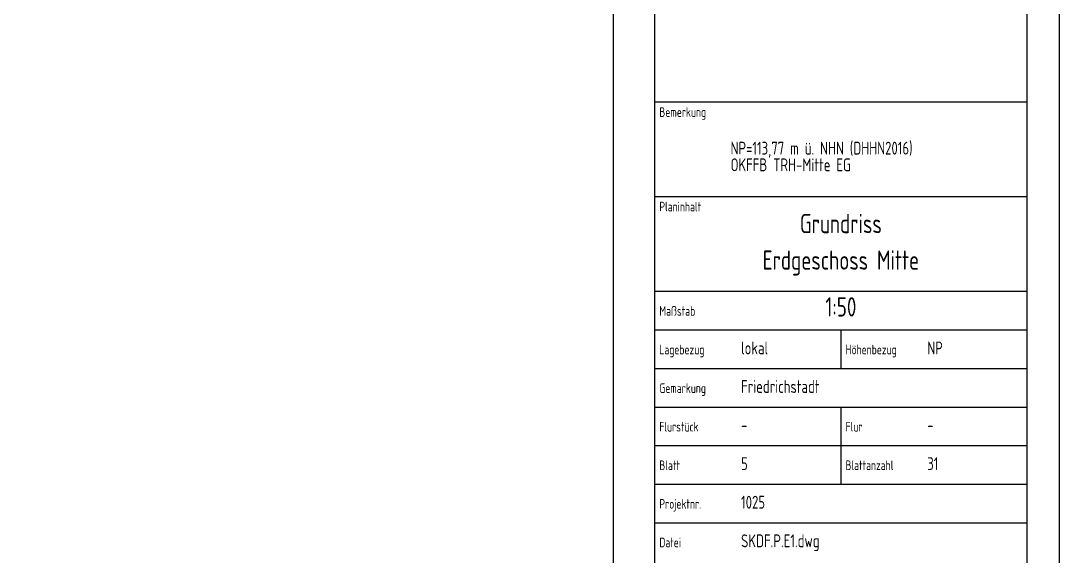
# Model space of a CAD drawing. Header units: centimetres. Extents: x -147 to 196535, y -264 to 83836.
# Drawn here: x 180390 to 196535, y 8109 to 16437 of the extents above; entities that cross this region are included whole.
import ezdxf
from ezdxf.enums import TextEntityAlignment as Align

# ---------------------------------------------------------------- set-up
doc = ezdxf.new("R2010")
doc.units = ezdxf.units.CM
doc.header["$LTSCALE"] = 20
doc.layers.add('VBW.LAYOUT', color=3, linetype='Continuous')
doc.styles.add('VBWText', font='isocp.shx', dxfattribs={"width": 0.8})

msp = doc.modelspace()

# ---------------------------------------------------------------- linework, layer by layer
at = {"layer": 'Defpoints', "color": 10, "linetype": 'Continuous'}
msp.add_lwpolyline([(3926.2, 1612.9), (189606, 1612.9), (189606, 82504.8), (3926.2, 82504.8)], close=True, dxfattribs=at)
at = {"layer": 'VBW.LAYOUT', "color": 4}
msp.add_line((196535.4, 83835.9), (196535.4, -264.1), dxfattribs=at)
at = {"layer": 'VBW.LAYOUT'}
msp.add_line((196035.4, 235.9), (196035.4, 83335.9), dxfattribs=at)
at = {"layer": 'VBW.LAYOUT', "color": 3}
for p, q in [((190245.3, 235.9), (190245.3, 29454.6)), ((196035.4, 15170.7), (190245.3, 15170.7)), ((196035.4, 13700.1), (190245.3, 13700.1)), ((190245.3, 12229.4), (196035.4, 12229.4)), ((190245.3, 11629.4), (196035.4, 11629.4)), ((193140.3, 11629.4), (193140.3, 11029.4)), ((190245.3, 11029.4), (196035.4, 11029.4)), ((190245.3, 10429.4), (196035.4, 10429.4)), ((193140.3, 10429.4), (193140.3, 9229.4)), ((190245.3, 9829.4), (196035.4, 9829.4)), ((190245.3, 9229.4), (196035.4, 9229.4)), ((190245.3, 8629.4), (196035.4, 8629.4))]:
    msp.add_line(p, q, dxfattribs=at)

# ---------------------------------------------------------------- texts
at = {"layer": 'VBW.LAYOUT', "color": 4, "style": 'VBWText', "width": 0.8}
for s, p in [('Bemerkung', (190318.3, 14941.7)), ('Planinhalt', (190318.3, 13471)), ('Maßstab', (190318.3, 11848.4)), ('Lagebezug', (190318.3, 11248.4)), ('Höhenbezug', (193213.4, 11248.4)), ('Gemarkung', (190318.3, 10648.4)), ('Flurstück', (190318.3, 10048.4)), ('Flur', (193213.4, 10048.4)), ('Blatt', (190318.3, 9448.4)), ('Blattanzahl', (193213.4, 9448.4)), ('Projektnr.', (190318.3, 8848.4)), ('Datei', (190318.3, 8248.4))]:
    msp.add_text(s, height=150, dxfattribs=at).set_placement(p)
at = {"layer": 'VBW.LAYOUT', "color": 3, "style": 'VBWText', "width": 0.8}
for s, p in [('NP=113,77 m ü. NHN (DHHN2016)', (191425.1, 14355.5)), ('OKFFB TRH-Mitte EG', (191425.1, 14096.6)), ('lokal', (191588.6, 11248.4)), ('NP', (194483.7, 11248.4)), ('Friedrichstadt', (191588.6, 10648.4)), ('-', (191588.6, 10048.4)), ('-', (194483.7, 10048.4)), ('5', (191588.6, 9448.4)), ('31', (194483.7, 9448.4)), ('1025', (191588.6, 8848.4)), ('SKDF.P.E1.dwg', (191588.6, 8248.4))]:
    msp.add_text(s, height=200, dxfattribs=at).set_placement(p)
at = {"layer": 'VBW.LAYOUT', "color": 7, "style": 'VBWText', "width": 0.8}
for s, p in [('Grundriss', (193140.3, 13283.5)), ('Erdgeschoss Mitte', (193140.3, 12670))]:
    msp.add_text(s, height=300, dxfattribs=at).set_placement(p, align=Align.MIDDLE)
at = {"layer": 'VBW.LAYOUT', "color": 3, "style": 'VBWText', "width": 0.8}
msp.add_text('1:50', height=300, dxfattribs=at).set_placement((193140.3, 11987), align=Align.MIDDLE)

doc.saveas('drawing.dxf')
